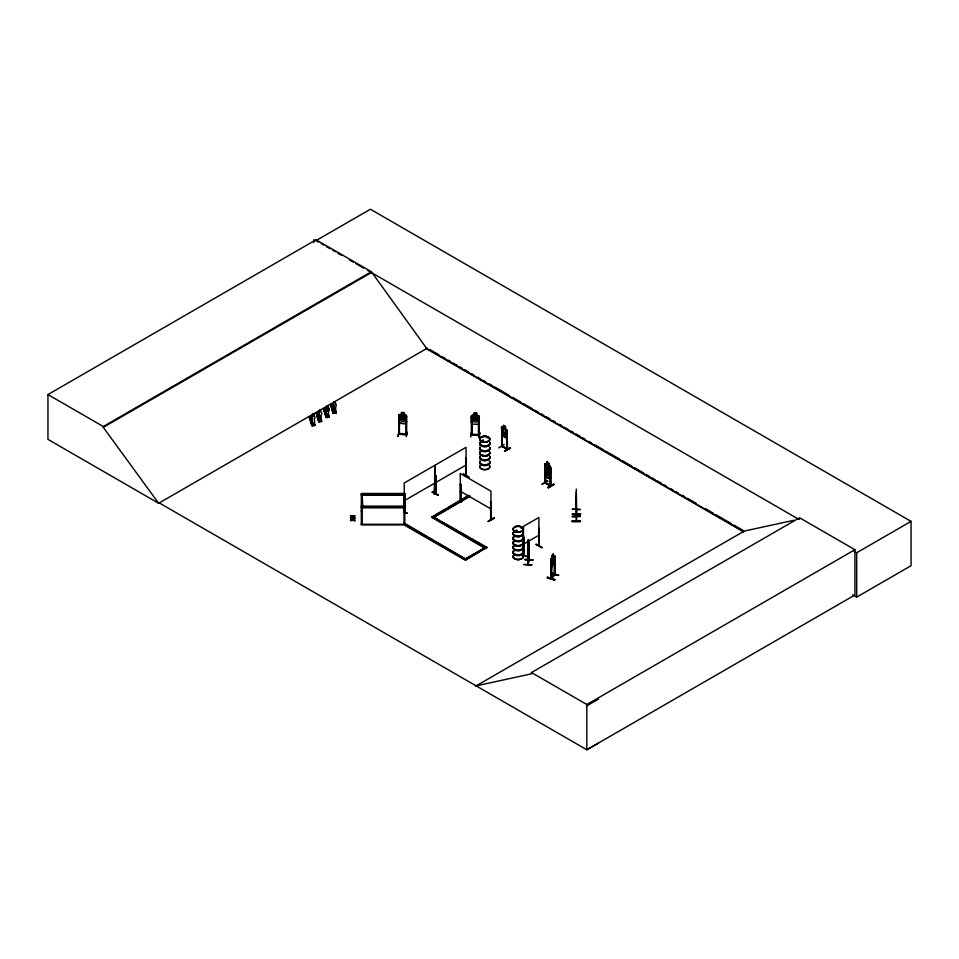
<?xml version="1.0" encoding="UTF-8"?>
<svg xmlns="http://www.w3.org/2000/svg" width="959" height="959" viewBox="0 0 959 959"><rect width="100%" height="100%" fill="white"/><g stroke="black" fill="none" stroke-linecap="round" stroke-linejoin="round"><path stroke-width="1.44" d="M403.955 506.843L404.015 495.156M528.481 544.928L527.774 553.954L528.397 544.916M551.329 560.991L551.293 578.768L552.264 557.479M551.461 577.774L551.689 578.373M555.021 574.657L554.746 556.819L554.374 574.98L555.069 574.657L551.329 578.733L551.413 560.536M551.077 578.601L555.069 573.973L554.374 574.333M528.493 551.065L528.493 553.715L528.577 551.065M528.277 541.008L528.181 542.123L528.433 539.545L528.013 554.074L528.757 546.834M523.842 564.611C538.622 564.803 530.543 565.175 523.878 564.383M314.228 424.274L314.432 423.626L314.492 425.113L314.456 418.532A1.81 1.462 -17 0 0 314.084 416.242L314.061 416.182M320.965 420.306L321.337 414.564A1.81 1.462 -17 0 0 320.965 412.274L320.498 410.02M328.326 416.05L328.673 410.248A1.81 1.462 -17 0 0 328.302 407.959L328.182 406.005L326.803 406.053M528.493 545.887L528.037 549.831L527.882 548.848M528.649 541.056C527.042 541.212 527.57 568.172 528.481 553.679M527.858 549.028L527.906 547.505L527.714 549.807M554.614 561.387L554.242 563.904L551.461 567.189L551.005 565.402M554.734 561.375L554.266 563.952M313.161 424.31L313.149 423.566L313.569 424.226M319.994 419.934L320.126 420.402M320.45 420.258L320.306 419.778M327.822 415.954L327.666 415.439M327.415 416.086L327.463 415.343L327.786 416.05M333.672 402.241L333.66 404.087A1.81 1.462 -17 0 0 333.3 406.46M334.775 411.399L334.835 412.01M526.287 556.711L522.835 554.686M526.431 556.28L522.955 554.566M547.337 577.869C569.862 584.187 532.617 572.679 554.758 579.476M554.578 580.003L547.337 577.881L547.553 577.282M528.061 545.455L528.289 543.789L528.001 545.323M528.013 548.26L528.277 546.822M528.013 552.336L528.337 542.578L528.073 564.659L527.894 563.52M399.423 416.398L398.656 416.506L399.423 416.398L399.423 434.091M397.733 436.429L398.98 431.73M398.141 436.501L399.04 431.826M399.412 434.331L398.608 433.432M404.015 412.61L401.365 412.394L401.437 414.708L400.107 415.343L400.107 419.419L401.437 421.253L403.919 421.409L405.249 419.754L405.249 415.679L403.919 414.863L404.015 412.562M405.885 416.805L406.616 416.853L405.885 416.805L405.825 434.523M406.664 421.6L405.753 423.71L399.519 423.315L398.704 421.037L398.788 415.223L399.555 414.456L405.741 414.851L406.664 415.738L406.676 434.763L406.688 433.924L399.4 433.468M407.251 432.305L406.292 436.681M472.068 417.129L471.301 417.249L472.068 417.129L472.068 435.074L471.372 435.038L471.349 415.918C474.921 415.906 472.739 412.094 476.671 413.293L476.659 415.535L479.32 416.422L479.2 435.506L478.433 435.47L478.529 417.537L479.26 417.585L478.529 417.537M479.32 422.284L478.397 424.441L472.164 424.046L471.337 421.828L471.444 415.954L472.236 415.271M470.737 437.136L471.265 432.485M471.384 434.367L472.152 434.223L471.277 434.151M472.152 434.415L479.344 434.691L472.068 434.427M476.671 413.293L473.998 413.185M479.32 416.422L478.385 415.595M478.625 435.266L479.344 435.338M479.236 435.494L471.372 435.038L471.325 434.355M479.8 432.713L478.889 437.748L479.896 433.036M527.822 548.536C528.529 553.163 527.822 541.391 528.313 545.275C528.505 534.415 528.793 552.396 528.301 546.27L528.097 549.411L528.265 546.306M528.085 541.2L528.433 539.545M524.861 559.696L533.012 559.984L524.873 559.325M528.948 542.722L529.008 560.416M528.037 548.08L528.337 546.654M528.205 564.204L527.738 564.611L528.757 560.02M528.025 543.262L527.798 564.635L528.661 560.032M529.044 560.044L528.145 564.563M481.322 441.008L482.089 440.349L482.773 441.116M482.797 440.924L482.329 441.14M487.34 437.676L487.975 437.58M487.34 437.544L487.951 437.46M514.659 530.938L516.23 530.938L514.911 530.95M515.57 531.214L516.002 530.615M521.444 527.474L521.444 527.834M521.336 527.69L520.749 527.786M576.647 509.361L576.083 509.72L576.167 496.175M576.167 515.99L576.455 517.105L576.167 515.942M576.599 514.168L576.287 491.835M576.167 498.896L576.455 521.288L576.287 489.126M404.53 512.118L407.167 513.269L403.643 510.967M432.101 492.207L438.335 495.264L432.533 491.955M432.365 492.003L438.167 495.264M438.167 495.024L432.413 492.027M327.678 416.014L327.642 415.547M549.915 474.693L550.538 472.955M507.275 436.333L506.616 438.215L502.132 435.686L501.545 427.33L502.216 426.851L501.605 427.39L502.013 446.678L502.336 428.817L501.605 428.637L502.336 428.817M550.022 485.158L550.67 486.177L550.61 467.093L549.939 465.978L544.928 463.868L545.395 476.551L549.951 479.044L550.538 467.129M549.951 479.044L550.538 477.282M320.018 419.682L320.426 420.306L320.186 419.754M334.427 411.327L334.775 412.034L334.679 411.387M312.107 420.51L311.279 420.078M326.348 412.286L325.604 411.771M333.708 408.054L332.833 407.587M333.708 408.174L333.42 407.527M313.293 423.674L313.221 424.082M406.592 421.528L405.693 423.638L399.591 423.195M478.349 424.322L479.236 422.26L479.224 416.494M542.075 484.367L547.829 481.034M498.728 447.877L504.182 444.425M312.394 414.384L312.298 416.422A1.81 1.462 -17 0 0 311.927 418.795L312.298 424.453M319.275 410.416L320.306 410.032M551.041 578.589L551.005 559.588M554.41 574.885L554.746 556.819M460.38 501.185L460.823 502.312L460.967 484.427L460.248 484.235L460.967 484.427M501.929 445.611L502.192 446.067M502.408 445.923L501.749 445.587M490.936 519.73L490.972 491.2L460.248 473.458L460.56 501.869M550.61 486.141L544.916 482.916L545.287 482.113M545.647 483.012L545.683 475.676M545.539 483.216L545.168 465.019L545.108 482.737L550.802 486.021L550.802 468.28L550.082 468.1L550.274 485.686M547.493 577.666L554.734 579.835M435.59 493.705L435.985 475.664L435.266 475.856L435.985 475.664M466.254 475.352L465.63 476.299L465.81 475.616M523.446 554.913L523.482 526.383L538.85 517.512L539.042 546.15M520.917 527.63L521.528 527.582M552.192 555.273C555.417 552.084 550.586 555.92 552.312 557.515M551.413 558.402L554.686 555.597M551.293 573.11L558.737 575.412L551.485 573.218M554.374 574.525L551.341 578.121M318.172 416.218L319.083 415.93M332.629 408.043L333.42 407.647M407.084 513.269L403.643 511.207M539.102 546.174L538.85 528.289L538.802 546.33L538.562 545.479M309.301 417.369L312.143 416.733L309.301 417.369L311.855 425.748L314.9 425.4M321.792 421.433L318.7 421.756L316.134 413.389L319.023 412.766L316.35 413.185L318.903 421.636L319.623 421.672L316.662 413.329M328.625 417.237L326.06 417.501L323.507 409.133L326.587 408.81M326.563 411.867C326.743 408.654 325.724 407.707 324.058 409.097M333.336 404.758L330.627 405.022L333.217 413.413L330.831 404.674L333.504 404.398L333.768 405.405M331.346 404.77L334.056 413.305M333.504 404.398L332.809 404.806M309.469 417.009L312.047 425.616L312.754 425.628M314.492 424.501L313.977 425.508L314.888 425.412L313.989 422.631L314.72 425.34M320.726 418.484C321.157 422.248 321.852 422.715 320.929 418.639M326.24 417.393C328.386 413.916 319.455 399.567 326.815 417.333M327.774 414.444C329.584 421.265 328.841 413.629 328.469 416.05M328.793 417.225L328.086 414.24M335.003 410.32L335.338 413.173L336.058 412.909L335.806 411.291L333.336 412.166L333.121 411.567L333.121 412.334L336.058 412.142M335.398 413.173L336.261 413.077L334.991 408.882M404.219 510.847L404.542 510.991M434.463 494.029L435.23 493.885L434.379 494.113L434.954 465.259L404.219 483L404.254 511.471M404.422 493.897L404.41 511.674L404.938 493.585L404.219 493.777L404.938 493.585M434.463 493.382L435.014 493.094L434.727 494.173M435.961 492.806L435.218 492.986L435.794 492.638M435.218 493.621L435.854 493.25M435.961 493.453L435.794 475.544M435.158 493.957L435.266 465.067L466.002 447.326L466.206 475.964L465.511 476.096M466.17 476.012L466.002 458.102L465.63 476.299M528.984 560.5L529.044 542.291M399.591 414.54L398.692 415.235L398.728 434.307L398.716 433.42M398.608 434.079L406.688 434.571M405.801 433.9L405.933 434.739M471.253 434.823L472.152 434.871L472.032 417.285M482.725 441.032L481.814 440.948M312.562 414.276L313.965 414.288M326.971 405.861L326.539 408.198A1.81 1.462 -17 0 0 326.168 410.572L326.528 416.17L328.302 415.99M550.61 471.384L548.632 469.574L549.591 470.845L549.591 474.909L548.632 476.12L546.846 475.113L545.887 472.823L545.887 468.747L546.846 468.567L544.868 468.16M325.604 411.891L326.3 411.759M523.734 537.004L523.686 555.045L523.938 537.124M542.015 547.601L536.105 544.304L542.027 547.637M503.523 436.465L503.511 425.4L505.429 426.479L505.429 428.673M502.216 426.851L507.215 430.543L507.347 449.651L506.688 449.315L506.963 431.454L507.551 449.531L501.749 446.235M506.604 429.404L507.335 430.519M502.132 435.686L501.605 433.144M545.479 467.716L549.903 470.294M548.632 467.393L546.726 466.314L546.726 468.495M544.808 474.046L545.467 476.515M507.479 431.754L506.76 431.574M434.379 494.113L434.954 476.036L434.571 494.233M465.69 476.263L466.206 458.222M463.581 474.034L469.059 477.15M506.796 448.728L507.263 449.651L501.545 445.695M507.491 448.836L506.951 448.512M504.578 450.898L510.344 447.577L504.662 451.269M504.626 451.198L510.632 448.093L504.578 451.269M404.938 511.327L404.998 510.835M435.566 493.046L435.41 493.741L435.985 493.406M460.44 484.127L460.164 501.977L461.039 502.168M491.176 501.869L490.445 501.689M491.236 518.999L490.457 518.855L491.176 518.939M493.993 517.656C475.604 528.924 506.82 511.219 488.323 521.348M159.338 502.96L158.715 503.331L47.95 439.378L47.95 394.569L316.038 239.786L371.385 271.733L426.731 348.501L743.609 531.454M316.038 239.786L316.038 240.613L370.402 209.23L911.05 521.372L911.05 565.726L856.687 597.109L852.803 594.856M47.95 394.569L103.296 426.515L371.385 271.733M598.56 743.081L586.824 749.77L159.266 502.924L158.631 503.283L103.296 427.342L371.385 272.56M158.631 503.283L427.354 348.141M404.219 500.742L434.954 483M435.266 482.809L466.002 465.067M466.553 559.624L405.861 524.034L404.746 524.681L465.439 559.72L486.884 547.337L465.439 560.272L404.746 525.232L404.806 493.465L361.339 493.465L361.339 524.921L404.806 524.921M404.746 525.232L405.861 524.585L426.527 536.513M431.586 516.709L485.757 548.536L431.586 517.261L468.747 495.252M431.586 517.261L445.683 509.121M448.249 507.647L467.465 496.546M469.862 495.899L432.713 517.908L469.862 496.45M546.882 461.962L545.947 468.543L546.882 470.845L548.656 471.864L549.591 470.653L549.591 466.577L548.656 465.307L548.716 463.089L546.822 461.998L548.716 463.089L548.776 465.235L549.998 465.942M544.928 463.868L545.251 482.785M545.539 463.437L546.822 464.18M544.928 469.718L545.515 472.236L549.951 474.789L550.61 473.003M550.802 468.28L550.082 468.1M545.515 472.236L545.06 469.706M550.226 485.23C537.136 478.109 554.841 487.747 550.274 485.038M547.889 487.412L553.679 484.115L547.925 487.46M553.942 484.571L548.2 487.951L553.727 484.451M483.36 548.632L465.439 558.977L484.643 547.889M523.482 544.125L538.85 535.254M475.52 686.236L744.244 531.082L793.752 520.317M476.143 685.865L531.49 673.829L531.49 672.547L799.578 517.764L854.925 549.711L854.925 594.988L586.824 749.77L586.824 704.493L854.925 549.711M799.578 519.047L798.955 519.418L367.525 270.33M854.121 551.269L856.687 552.756L911.05 521.372M586.824 705.788L598.56 699.099M398.74 433.636L406.556 434.127M406.556 434.775L398.68 434.271M330.663 405.034L331.55 404.938M310.165 417.285L312.346 425.688M319.395 421.588L316.866 413.137M312.226 425.352L309.961 417.201L312.742 425.64M311.459 420.054L311.903 419.97M353.164 516.493L354.854 517.824L352.732 517.045L350.55 517.824L350.55 517.081L354.854 515.894L353.164 516.493L354.854 517.464L350.55 515.87L352.277 516.469M353.164 519.55L354.854 520.881L352.732 520.102L350.55 520.881L350.55 520.126L354.854 518.939L353.164 519.91L354.854 520.521L350.55 518.915L352.277 519.526M352.277 516.841L350.55 515.498L352.708 516.29L354.854 515.522L353.164 516.865M352.277 519.898L350.55 518.555L352.708 519.346L354.854 518.579L353.164 519.91M503.523 427.738L502.564 427.918L502.564 431.994L503.523 434.283L505.297 435.29L506.256 434.079L506.256 430.004L505.297 428.745M333.468 408.174L332.629 407.923M490.588 519.275L491.14 519.562M545.203 482.113L545.755 482.425L544.892 482.221M333.768 405.249L331.095 405.525M334.2 406.82C327.055 406.604 335.986 408.054 333.936 405.813M334.427 407.419L331.754 407.695M334.691 408.27L332.006 408.69L334.691 408.426M326.815 409.925L324.142 410.356L326.815 410.08M327.079 410.776L324.406 411.051M334.319 411.639L335.135 411.567L334.319 411.639L334.295 412.861M319.287 413.605L316.602 414.036L319.287 413.761M319.455 414.18L316.782 414.6L319.455 414.336M319.946 415.786L317.261 416.206L319.946 415.93M327.175 415.679L327.187 417.045L327.175 415.679L327.99 415.595L327.99 416.889M320.198 416.626L317.525 417.057L320.198 416.781M327.187 415.762L328.014 415.679M312.406 417.585L309.721 418.016L312.406 417.74M328.685 416.182L326 416.446L326 415.679L326.216 416.278M312.574 418.148L309.901 418.58L312.574 418.304M319.803 421.229L319.803 419.934L320.654 419.922L320.654 421.217M312.274 424.393L314.084 424.274M314.432 424.405L311.759 424.669L311.759 423.902L311.963 424.501M463.317 474.13L469.119 477.438M479.14 435.53L479.26 434.679M502.096 446.678L502.132 428.937M490.648 519.31L490.648 501.569M311.951 420.533L311.303 420.342M361.339 494.113L404.806 494.113M361.339 494.508L404.806 494.508M361.339 495.156L404.806 495.156M361.339 506.136L404.806 506.136M361.339 506.784L404.806 506.784M361.339 507.179L404.806 507.179M361.339 507.826L404.806 507.826M572.355 509.265L580.507 509.529L572.355 509.157M361.339 510.56L362.142 510.56M404.015 510.56L404.806 510.56M361.339 511.603L362.142 511.603M404.015 511.603L404.806 511.603M580.507 513.928L572.355 513.868L572.355 514.492L580.507 514.432M572.355 514.252L580.507 514.18M580.387 516.302L572.235 516.589L580.387 516.218M572.235 516.469L580.387 516.457M572.235 520.989L580.387 520.929M572.235 521.312L580.387 521.288M572.235 521.48L580.387 521.48M361.339 523.23L362.142 523.23M404.015 523.23L404.806 523.23M361.339 524.285L404.806 524.285M334.535 401.605L335.182 401.821M435.47 493.705L435.47 475.964M472.188 415.247L478.373 415.643M527.714 555.681L527.714 557.311M553.379 556.208L553.99 556.256L553.379 562.753L552.228 564.036L551.617 562.969M528.757 540.984L528.661 560.488M528.025 541.08L528.121 543.285M527.714 551.425L527.906 553.079M524.873 559.577L533.012 559.996M463.065 500.13L457.119 503.355M478.493 434.835L478.421 435.434M434.571 493.585L435.218 493.214M336.201 413.089L333.384 413.185L333.384 412.418M333.54 413.365L330.831 404.674M326.587 417.465L324.226 408.882L326.959 417.429M334.763 401.605L335.422 402.121M318.388 416.506L319.287 416.074M554.65 555.501L554.626 575.064M550.957 565.462L551.377 567.165M507.263 449.004L502.192 446.247L506.903 448.704M501.929 446.259L501.809 428.517M503.451 425.436L505.429 426.479L505.297 437.472M503.523 428.457L505.297 429.464M503.523 432.533L505.297 433.54M545.503 476.467L549.903 478.949M462.825 500.035L457.419 503.199M316.038 240.613L318.616 242.1M321.193 243.586L323.77 245.072M326.336 246.559L330.196 248.789M332.773 250.275L335.35 251.761M337.928 253.248L341.788 255.478M349.508 259.937L353.368 262.167M355.945 263.653L363.665 268.1M429.944 349.627L438.994 354.854M441.584 356.352L445.467 358.594M448.045 360.081L450.634 361.579M453.223 363.065L457.107 365.307M459.697 366.806L462.274 368.304M464.863 369.79L468.747 372.032M471.337 373.531L473.914 375.017M477.798 377.259L480.387 378.757M482.976 380.243L485.554 381.742M489.438 383.984L492.027 385.47M494.616 386.968L508.845 395.18M512.717 397.422L520.485 401.905M523.063 403.391L532.125 408.618M534.702 410.116L538.586 412.358M541.176 413.844L543.765 415.343M546.354 416.841L550.226 419.071M552.816 420.569L555.405 422.068M559.277 424.298L561.866 425.796M564.455 427.294L568.339 429.536M570.929 431.023L573.506 432.521M576.095 434.007L579.979 436.249M582.569 437.748L585.146 439.234M589.03 441.476L591.619 442.974M594.208 444.461L603.259 449.687M605.848 451.186L620.077 459.397M622.655 460.895L631.717 466.122M634.295 467.608L643.357 472.847M645.934 474.333L649.818 476.575M652.408 478.073L654.997 479.56M657.586 481.058L661.458 483.3M664.048 484.786L666.637 486.285M670.509 488.527L673.098 490.013M675.687 491.511L678.277 492.998M682.161 495.24L684.738 496.738M687.327 498.224L696.378 503.463M705.44 508.69L713.196 513.161M715.786 514.659L731.309 523.614M733.887 525.112L742.949 530.339M425.88 348.381L743.8 531.933M547.565 480.938L542.123 484.079M460.248 491.2L490.972 508.941M486.884 547.337L433.828 517.261M435.122 518.004L439.006 520.246M441.596 521.744L457.119 530.711M459.709 532.197L468.771 537.424M471.36 538.922L486.884 547.889M429.105 537.999L432.988 540.241M435.566 541.727L465.271 558.881M531.49 672.547L586.824 704.493M326.48 417.453L326.264 416.53L328.733 416.889L328.685 415.403M319.119 421.708L318.903 420.785M313.941 414.228L314.084 416.242M471.349 421.768L472.224 423.986M551.329 573.374L558.558 575.268M335.434 403.847L335.446 403.907A1.81 1.462 -17 0 1 335.818 406.196L335.446 411.938L333.648 412.058L333.276 406.388M335.182 410.212L335.914 413.113M332.977 404.602L334.403 408.954M333.205 406.196L334.116 408.99M335.111 412.778L335.111 411.483M328.302 407.959L328.326 408.019A1.81 1.462 -17 0 1 328.697 410.308L328.673 410.248M326.528 408.138L326.539 408.198A1.81 1.462 -17 0 0 326.156 410.5L326.539 416.23M326.384 408.51L326.647 409.361L323.974 409.781L326.647 409.517L326.384 408.666M328.23 414.408L329.141 417.189M325.856 408.714L326.743 411.591M327.558 414.288L328.565 417.249M327.355 414.492L328.278 417.285M323.71 408.786L326.288 417.393M319.155 412.394L319.179 412.454A1.81 1.462 -17 0 0 318.808 414.815L319.179 420.486M320.582 418.687L321.433 421.481L321.577 420.51L318.64 420.701L318.64 419.934L318.844 420.522L321.313 419.658L321.373 421.145L319.107 421.373L319.107 420.761M318.496 412.957L319.803 417.225M319.563 417.345L320.857 421.54M316.35 413.029L319.047 421.72M541.883 547.625L536.117 544.34M335.398 402.061L335.446 403.907M362.142 495.156L362.79 506.843M856.687 552.756L856.687 597.109M580.507 513.868L580.507 514.492M553.415 553.906L553.463 556.232M550.286 467.98L550.286 485.722M506.963 431.454L506.963 449.196M476.575 413.365L476.563 415.595L477.894 416.41L477.894 420.486L476.563 422.152L474.082 421.984L472.763 420.162L472.763 416.086L474.082 415.439L474.094 413.209M460.764 484.535L460.823 502.312M404.015 494.113L404.015 507.563M404.015 507.826L404.015 524.285M362.142 494.113L362.142 507.563M362.142 507.826L362.142 524.285M352.708 516.29L352.732 517.045M352.708 519.346L352.732 520.102M335.806 411.291L335.854 412.778L333.588 413.017L333.588 412.394M319.155 410.788L319.179 412.454M313.869 239.618L313.869 242.555M103.296 426.515L103.296 427.342M523.123 537.735A5.155 2.973 0 0 1 517.464 541.451A5.155 2.973 0 0 1 513.676 537.016M523.051 538.023A5.083 2.937 0 0 1 517.476 541.691A5.083 2.937 0 0 1 513.736 537.316M523.206 542.614A5.059 2.925 0 0 1 516.829 545.443A5.059 2.925 0 0 1 513.76 541.152M513.736 541.403A5.083 2.937 0 0 0 517.476 545.779A5.083 2.937 0 0 0 523.051 542.111A5.095 2.937 0 0 1 517.476 545.851A5.095 2.937 0 0 1 513.724 541.463M523.123 532.832A5.155 2.973 0 0 1 517.464 536.561A5.155 2.973 0 0 1 513.676 532.125M514.492 531.502A5.155 2.973 0 0 1 516.805 530.735M523.051 537.208A5.083 2.937 0 0 1 517.476 540.876A5.083 2.937 0 0 1 513.736 536.501M523.051 533.132A5.083 2.937 0 0 1 517.476 536.8A5.083 2.937 0 0 1 513.736 532.425M514.539 531.813A5.083 2.937 0 0 1 516.829 531.058M523.123 537.484A5.155 2.973 0 0 1 517.464 541.2A5.155 2.973 0 0 1 513.676 536.764M523.123 532.581A5.155 2.973 0 0 1 517.464 536.309A5.155 2.973 0 0 1 513.676 531.873M514.492 531.25A5.155 2.973 0 0 1 516.805 530.483M523.039 532.317A5.071 2.925 0 0 1 517.476 535.973A5.071 2.925 0 0 1 513.748 531.61M514.551 530.998A5.071 2.925 0 0 1 516.829 530.243M523.123 551.689A5.155 2.973 0 0 1 517.464 555.405A5.155 2.973 0 0 1 513.676 550.969M523.051 551.976A5.083 2.937 0 0 1 517.476 555.645A5.083 2.937 0 0 1 513.736 551.269M523.206 556.568A5.059 2.925 0 0 1 516.829 559.397A5.059 2.925 0 0 1 513.76 555.105M523.206 543.333A5.071 2.925 0 0 1 516.829 546.162A5.071 2.925 0 0 1 513.748 541.871M523.063 555.92A5.095 2.937 0 0 1 517.476 559.588A5.083 2.937 0 0 1 513.736 555.357M513.724 555.213A5.095 2.937 0 0 0 517.476 559.588A5.083 2.937 0 0 0 523.051 556.064M523.123 546.786A5.155 2.973 0 0 1 517.464 550.514A5.155 2.973 0 0 1 513.676 546.079M523.039 551.161A5.071 2.925 0 0 1 517.476 554.817A5.071 2.925 0 0 1 513.748 550.454M523.051 547.086A5.083 2.937 0 0 1 517.476 550.754A5.083 2.937 0 0 1 513.736 546.378M523.123 551.437A5.155 2.973 0 0 1 517.464 555.153A5.155 2.973 0 0 1 513.676 550.718M523.123 546.534A5.155 2.973 0 0 1 517.464 550.262A5.155 2.973 0 0 1 513.676 545.827M523.039 546.27A5.071 2.925 0 0 1 517.476 549.927A5.071 2.925 0 0 1 513.748 545.563M481.202 441.404A5.059 2.925 0 0 0 489.665 440.097A5.059 2.925 0 0 0 483.468 436.525A5.059 2.925 0 0 0 481.202 441.404A5.155 2.973 0 0 1 482.197 440.984M489.701 451.917A5.095 2.937 0 0 1 484.774 455.621A5.095 2.937 0 0 1 479.86 451.917M489.761 442.782A5.155 2.973 0 0 1 484.774 446.534A5.155 2.973 0 0 1 479.8 442.782M489.677 443.082A5.071 2.925 0 0 1 484.774 446.774A5.071 2.925 0 0 1 479.884 443.082M481.19 441.775A5.071 2.925 0 0 1 482.245 441.308M489.761 442.531A5.155 2.973 0 0 1 484.774 446.283A5.155 2.973 0 0 1 479.8 442.531M481.13 441.2A5.155 2.973 0 0 1 483.444 440.433M489.689 442.267A5.083 2.937 0 0 1 484.774 445.959A5.083 2.937 0 0 1 479.872 442.267M481.178 440.948A5.083 2.937 0 0 1 483.468 440.193M489.677 447.985A5.071 2.925 0 0 1 484.774 451.665A5.071 2.925 0 0 1 479.884 447.985M489.761 447.685A5.155 2.973 0 0 1 484.774 451.425A5.155 2.973 0 0 1 479.8 447.685M489.761 447.433A5.155 2.973 0 0 1 484.774 451.174A5.155 2.973 0 0 1 479.8 447.433M489.677 447.158A5.071 2.925 0 0 1 484.774 450.85A5.071 2.925 0 0 1 479.884 447.158M489.677 452.097A5.071 2.925 0 0 1 484.774 455.777A5.071 2.925 0 0 1 479.884 452.097M489.677 452.528A5.071 2.925 0 0 1 484.774 456.22A5.071 2.925 0 0 1 479.884 452.528M489.701 465.87A5.095 2.937 0 0 1 484.774 469.574A5.095 2.937 0 0 1 479.86 465.87M489.701 452.288A5.095 2.937 0 0 1 484.774 455.981A5.095 2.937 0 0 1 479.86 452.288M489.677 457.035A5.071 2.925 0 0 1 484.774 460.728A5.071 2.925 0 0 1 479.884 457.035M489.689 456.22A5.083 2.937 0 0 1 484.774 459.912A5.083 2.937 0 0 1 479.872 456.22M489.677 461.938A5.071 2.925 0 0 1 484.774 465.618A5.071 2.925 0 0 1 479.884 461.938M489.761 461.639A5.155 2.973 0 0 1 484.774 465.379A5.155 2.973 0 0 1 479.8 461.639M489.761 461.387A5.155 2.973 0 0 1 484.774 465.127A5.155 2.973 0 0 1 479.8 461.387M489.677 461.111A5.071 2.925 0 0 1 484.774 464.803A5.071 2.925 0 0 1 479.884 461.111M489.761 456.736A5.155 2.973 0 0 1 484.774 460.488A5.155 2.973 0 0 1 479.8 456.736M489.761 456.484A5.155 2.973 0 0 1 484.774 460.236A5.155 2.973 0 0 1 479.8 456.484M489.677 466.05A5.071 2.925 0 0 1 484.774 469.73A5.071 2.925 0 0 1 479.884 466.05M551.881 558.749L552.66 560.392L551.845 563.88L552.911 560.583L553.978 561.518L553.175 559.804L553.954 556.52L552.923 559.588L551.881 558.749M549.507 471.444L547.865 468.448C547.109 471.42 544.892 469.047 547.457 467.74L546.27 464.564L547.829 467.465C548.524 464.576 550.778 467.033 548.236 468.208L549.507 471.444M549.327 475.796L547.661 472.823C546.834 475.772 544.796 473.482 547.253 472.104L546.055 468.939L547.625 471.828C548.332 468.939 550.61 471.384 548.045 472.571L549.327 475.796M405.022 420.593L402.708 418.412L400.394 420.39L402.133 417.896L400.478 415.295L402.66 417.441L404.926 415.583L403.236 417.98L405.022 420.593M477.666 421.337L475.352 419.143L473.051 421.121L474.789 418.627L473.123 416.026L475.304 418.172L477.57 416.314L475.88 418.711L477.666 421.337M551.389 558.342L550.957 559.6L551.473 558.366M553.175 554.614L552.432 556.172L553.175 554.614M553.379 556.939L552.228 558.21L552.228 562.286L553.379 561.015L553.379 556.939M313.761 423.902L312.922 423.902C312.083 426.084 314.708 425.257 313.761 423.902M580.387 520.917L572.235 520.917L572.235 521.552L580.387 521.552L580.387 520.917M476.12 413.749L474.525 413.653L474.525 414.372L476.12 414.48L476.12 413.749M476.563 416.326L474.082 416.17L474.082 420.246L476.563 420.402L476.563 416.326M403.475 413.017L401.881 412.909L401.881 413.641L403.475 413.749L403.475 413.017M403.919 415.595L401.437 415.439L401.437 419.503L403.919 419.67L403.919 415.595M504.985 426.743L503.835 426.096L504.985 427.474L504.985 426.743M548.308 467.572L547.169 466.925L548.308 468.304L548.308 467.572M548.632 470.306L546.846 469.299L546.846 473.362L548.632 474.369L548.632 470.306M548.332 463.305L547.205 462.658L548.332 464.036L548.332 463.305M548.656 466.038L546.882 465.019L546.882 469.095L548.656 470.114L548.656 466.038M515.594 531.526A5.095 2.937 0 0 0 523.23 528.984A5.095 2.937 0 0 0 515.594 526.431A5.095 2.937 0 0 0 515.594 531.526M515.606 531.909A5.059 2.925 0 0 0 523.206 529.38A5.059 2.925 0 0 0 515.606 526.851A5.059 2.925 0 0 0 515.606 531.909M515.594 531.682A5.095 2.937 0 0 0 523.23 529.128A5.095 2.937 0 0 0 515.594 526.587A5.095 2.937 0 0 0 515.594 531.682M482.245 441.452A5.071 2.925 0 0 0 489.845 438.91A5.071 2.925 0 0 0 482.245 436.369A5.071 2.925 0 0 0 482.245 441.452M482.245 441.859A5.059 2.925 0 0 0 489.845 439.33A5.059 2.925 0 0 0 482.245 436.801A5.059 2.925 0 0 0 482.245 441.859"/></g></svg>
